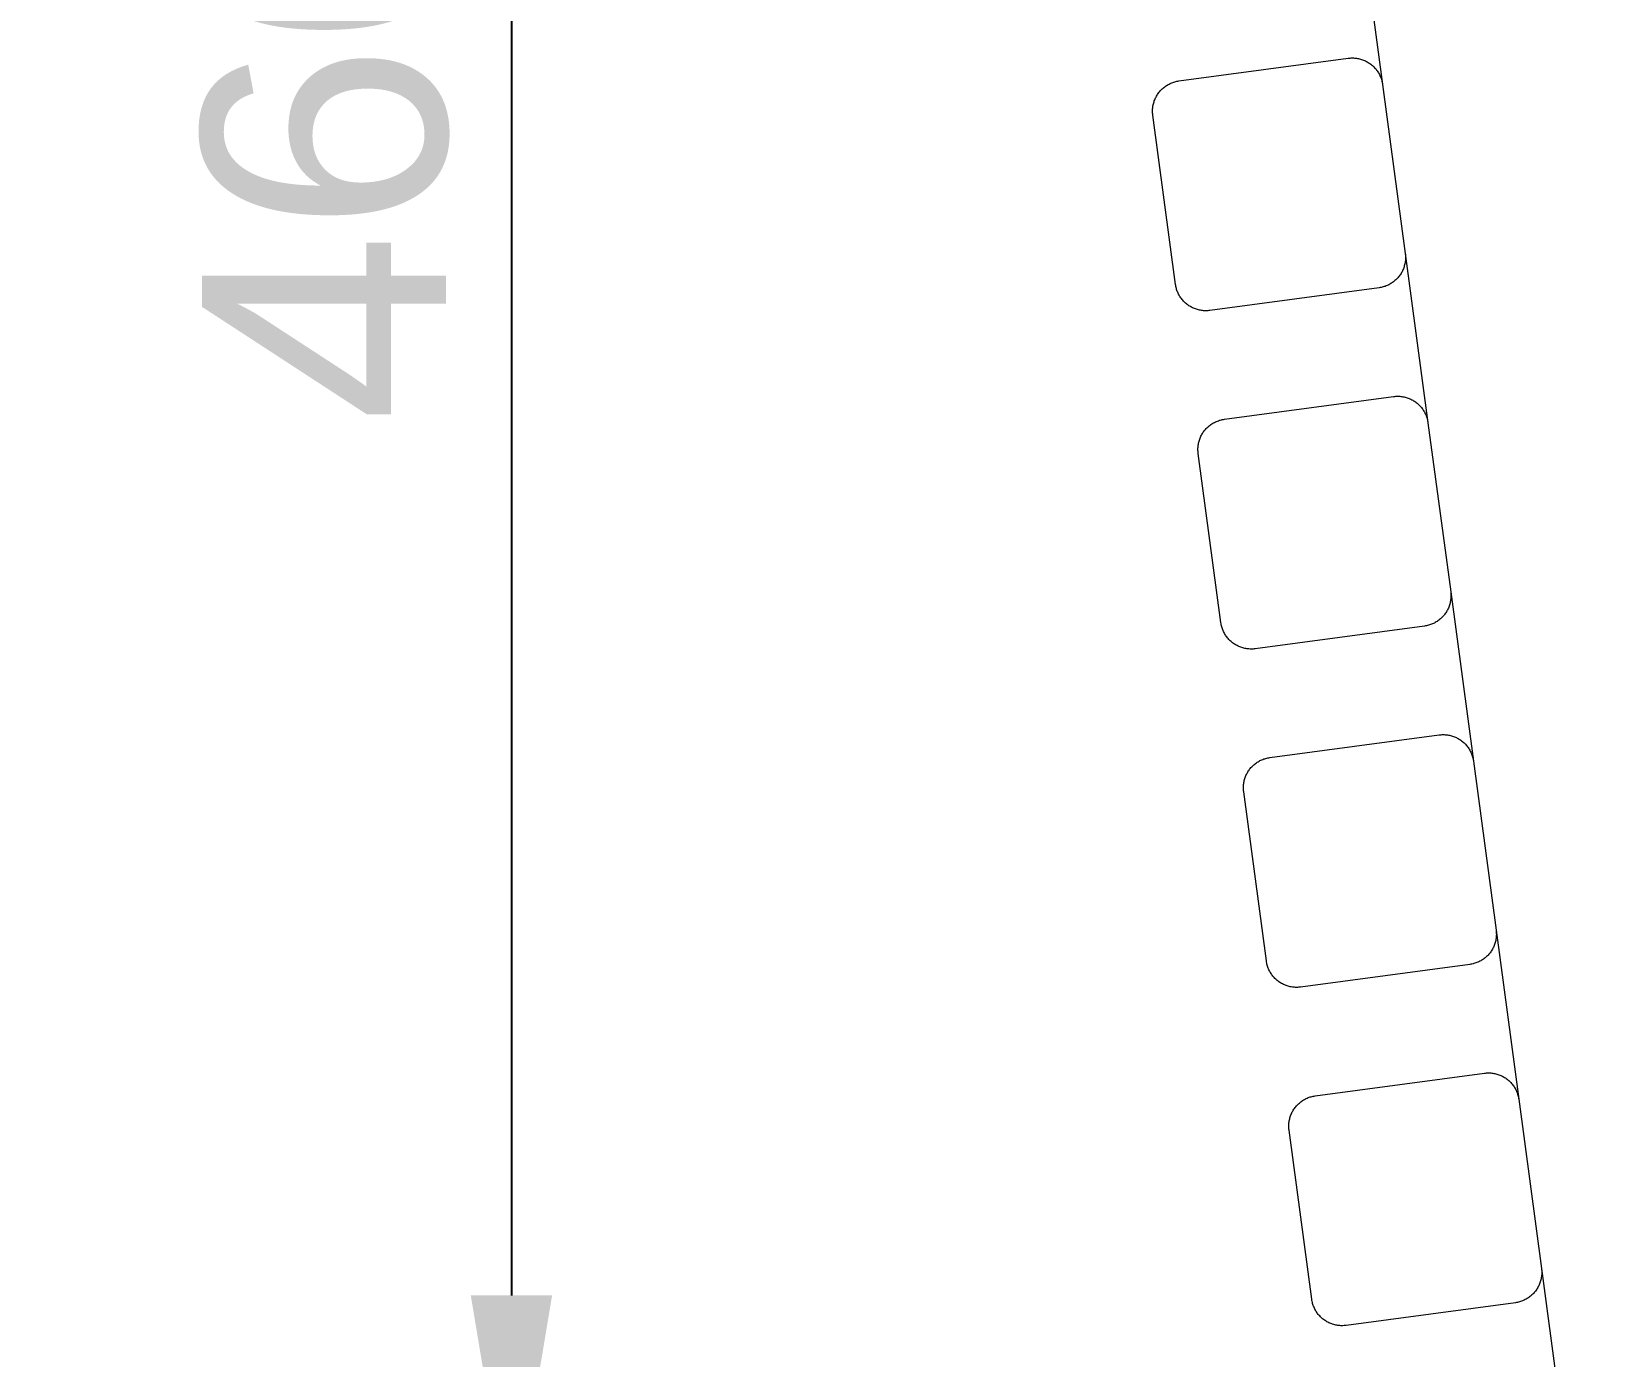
# Model space of a CAD drawing. Header units: millimetres. Extents: x -273 to 4197, y -77 to 2867.
# Drawn here: x 2877.8 to 3138.2, y 2437.7 to 2655 of the extents above; entities that cross this region are included whole.
import ezdxf

# ---------------------------------------------------------------- set-up
doc = ezdxf.new("R2010")
doc.units = ezdxf.units.MM
doc.layers.add('ZANO_R', color=7, linetype='Continuous', lineweight=0)
doc.layers.add('ZANO_W', color=1, linetype='Continuous', lineweight=0)
doc.styles.add('Arial', font='arial.ttf')
doc.styles.get("Standard").update_dxf_attribs({"font": 'ARIALUNI.TTF'})
doc.dimstyles.new('pl i ang', dxfattribs={"dimtxt": 50, "dimasz": 50, "dimexe": 1.25, "dimexo": 0.625, "dimgap": 10, "dimtad": 1, "dimtoh": 1, "dimtxsty": 'Standard', "dimcen": 2.5, "dimclrd": 1, "dimclre": 1, "dimclrt": 1, "dimadec": 0, "dimazin": 0, "dimtfac": 1, "dimtmove": 0, "dimatfit": 3, "dimfxl": 1, "dimarcsym": 1})

# ---------------------------------------------------------------- blocks, each defined once
blk = doc.blocks.new('*D396')
at = {"layer": 'ZANO_W', "color": 1, "lineweight": -2}
for p, q in [((3029.87, 2867.42), (2946.44, 2867.42)), ((2956.44, 2827.42), (2956.44, 2447.67)), ((3029.87, 2407.67), (2946.44, 2407.67))]:
    blk.add_line(p, q, dxfattribs=at)
at = {"layer": 'ZANO_W', "color": 1}
for points in [[(2963.11, 2827.42), (2949.78, 2827.42), (2956.44, 2867.42)], [(2949.78, 2447.67), (2963.11, 2447.67), (2956.44, 2407.67)]]:
    blk.add_solid(points, dxfattribs=at)
at = {"layer": 'ZANO_W', "color": 1, "insert": (2926.02, 2637.55), "char_height": 40, "attachment_point": 5, "rotation": 90, "style": 'Arial'}
blk.add_mtext('460', dxfattribs=at)
blk = doc.blocks.new('*D398')
at = {"layer": 'ZANO_W', "color": 1, "lineweight": -2}
blk.add_line((3526.26, 2484.69), (3532.24, 2529.25), dxfattribs=at)
for start, end in [(0, 82.3581), (102.8076, 123.2571), (319.101, 339.5505)]:
    blk.add_arc((3515.93, 2407.67), 112.67, start, end, dxfattribs=at)
at = {"layer": 'ZANO_W', "color": 1}
for points in [[(3491.26, 2510.88), (3490.65, 2524.2), (3530.91, 2519.34)], [(3628.06, 2367.12), (3614.94, 2369.49), (3628.6, 2407.67)]]:
    blk.add_solid(points, dxfattribs=at)
at = {"layer": 'ZANO_W', "color": 1, "insert": (3623.83, 2502.06), "char_height": 40, "attachment_point": 5, "rotation": 311.179, "style": 'Arial'}
blk.add_mtext('82%%d', dxfattribs=at)

msp = doc.modelspace()

# ---------------------------------------------------------------- linework, layer by layer
at = {"layer": 'ZANO_R'}
for p, q in [((3095.54, 2674.09), (3099.27, 2646.34)), ((3065.89, 2646.9), (3093.64, 2650.63)), ((3093.64, 2650.63), (3093.81, 2650.65)), ((3093.81, 2650.65), (3093.98, 2650.66)), ((3093.98, 2650.66), (3094.15, 2650.67)), ((3094.15, 2650.67), (3094.33, 2650.67)), ((3094.33, 2650.67), (3094.5, 2650.67)), ((3094.5, 2650.67), (3094.67, 2650.66)), ((3094.67, 2650.66), (3094.84, 2650.64)), ((3094.84, 2650.64), (3095.01, 2650.62)), ((3095.01, 2650.62), (3095.17, 2650.6)), ((3095.17, 2650.6), (3095.34, 2650.56)), ((3095.34, 2650.56), (3095.51, 2650.52)), ((3095.51, 2650.52), (3095.67, 2650.48)), ((3095.67, 2650.48), (3095.84, 2650.43)), ((3095.84, 2650.43), (3096, 2650.38)), ((3096, 2650.38), (3096.16, 2650.32)), ((3096.16, 2650.32), (3096.32, 2650.25)), ((3096.32, 2650.25), (3096.47, 2650.18)), ((3096.47, 2650.18), (3096.62, 2650.1)), ((3096.62, 2650.1), (3096.77, 2650.02)), ((3096.77, 2650.02), (3096.92, 2649.93)), ((3096.92, 2649.93), (3097.07, 2649.84)), ((3097.07, 2649.84), (3097.21, 2649.75)), ((3097.21, 2649.75), (3097.34, 2649.65)), ((3097.34, 2649.65), (3097.48, 2649.54)), ((3097.48, 2649.54), (3097.61, 2649.43)), ((3097.61, 2649.43), (3097.73, 2649.31)), ((3097.73, 2649.31), (3097.86, 2649.19)), ((3097.86, 2649.19), (3097.97, 2649.07)), ((3097.97, 2649.07), (3098.09, 2648.94)), ((3098.09, 2648.94), (3098.2, 2648.81)), ((3098.2, 2648.81), (3098.3, 2648.68)), ((3098.3, 2648.68), (3098.4, 2648.54)), ((3063.69, 2646.04), (3063.83, 2646.14)), ((3063.83, 2646.14), (3063.97, 2646.23)), ((3063.97, 2646.23), (3064.12, 2646.31)), ((3064.12, 2646.31), (3064.27, 2646.39)), ((3064.27, 2646.39), (3064.43, 2646.47)), ((3064.43, 2646.47), (3064.58, 2646.54)), ((3064.58, 2646.54), (3064.74, 2646.6)), ((3064.74, 2646.6), (3064.9, 2646.66)), ((3064.9, 2646.66), (3065.06, 2646.72)), ((3065.06, 2646.72), (3065.22, 2646.77)), ((3065.22, 2646.77), (3065.39, 2646.81)), ((3065.39, 2646.81), (3065.56, 2646.85)), ((3065.56, 2646.85), (3065.72, 2646.88)), ((3065.72, 2646.88), (3065.89, 2646.9)), ((3098.4, 2648.54), (3098.5, 2648.4)), ((3098.5, 2648.4), (3098.59, 2648.25)), ((3098.59, 2648.25), (3098.68, 2648.11)), ((3098.68, 2648.11), (3098.76, 2647.96)), ((3098.76, 2647.96), (3098.83, 2647.8)), ((3098.83, 2647.8), (3098.9, 2647.65)), ((3098.9, 2647.65), (3098.97, 2647.49)), ((3098.97, 2647.49), (3099.03, 2647.33)), ((3099.03, 2647.33), (3099.08, 2647.17)), ((3099.08, 2647.17), (3099.13, 2647)), ((3099.13, 2647), (3099.17, 2646.84)), ((3099.17, 2646.84), (3099.21, 2646.67)), ((3099.21, 2646.67), (3099.24, 2646.5)), ((3099.24, 2646.5), (3099.27, 2646.34)), ((3099.27, 2646.34), (3102.99, 2618.58)), ((3061.75, 2643.31), (3061.8, 2643.48)), ((3061.8, 2643.48), (3061.85, 2643.64)), ((3061.85, 2643.64), (3061.91, 2643.8)), ((3061.91, 2643.8), (3061.98, 2643.95)), ((3061.98, 2643.95), (3062.05, 2644.11)), ((3062.05, 2644.11), (3062.13, 2644.26)), ((3062.13, 2644.26), (3062.21, 2644.41)), ((3062.21, 2644.41), (3062.29, 2644.56)), ((3062.29, 2644.56), (3062.39, 2644.7)), ((3062.39, 2644.7), (3062.48, 2644.84)), ((3062.48, 2644.84), (3062.58, 2644.98)), ((3062.58, 2644.98), (3062.69, 2645.12)), ((3062.69, 2645.12), (3062.8, 2645.25)), ((3062.8, 2645.25), (3062.91, 2645.37)), ((3062.91, 2645.37), (3063.03, 2645.49)), ((3063.03, 2645.49), (3063.16, 2645.61)), ((3063.16, 2645.61), (3063.28, 2645.73)), ((3063.28, 2645.73), (3063.42, 2645.84)), ((3063.42, 2645.84), (3063.55, 2645.94)), ((3063.55, 2645.94), (3063.69, 2646.04)), ((3061.56, 2642.13), (3061.57, 2642.3)), ((3061.56, 2641.96), (3061.56, 2642.13)), ((3061.56, 2641.79), (3061.56, 2641.96)), ((3061.57, 2641.62), (3061.56, 2641.79)), ((3061.57, 2642.3), (3061.59, 2642.47)), ((3061.58, 2641.45), (3061.57, 2641.62)), ((3061.6, 2641.28), (3061.58, 2641.45)), ((3061.59, 2642.47), (3061.61, 2642.64)), ((3065.33, 2613.53), (3061.6, 2641.28)), ((3061.61, 2642.64), (3061.63, 2642.81)), ((3061.63, 2642.81), (3061.67, 2642.98)), ((3061.67, 2642.98), (3061.7, 2643.15)), ((3061.7, 2643.15), (3061.75, 2643.31)), ((3102.99, 2618.58), (3103.01, 2618.41)), ((3102.99, 2618.58), (3106.71, 2590.83)), ((3103.01, 2618.41), (3103.02, 2618.24)), ((3103.02, 2617.56), (3103.01, 2617.39)), ((3103.02, 2618.24), (3103.03, 2618.07)), ((3103.03, 2617.73), (3103.02, 2617.56)), ((3103.03, 2618.07), (3103.03, 2617.9)), ((3103.03, 2617.9), (3103.03, 2617.73)), ((3102.01, 2614.89), (3101.9, 2614.75)), ((3102.11, 2615.02), (3102.01, 2614.89)), ((3102.21, 2615.16), (3102.11, 2615.02)), ((3102.3, 2615.31), (3102.21, 2615.16)), ((3102.38, 2615.45), (3102.3, 2615.31)), ((3102.46, 2615.6), (3102.38, 2615.45)), ((3102.54, 2615.76), (3102.46, 2615.6)), ((3102.61, 2615.91), (3102.54, 2615.76)), ((3102.68, 2616.07), (3102.61, 2615.91)), ((3102.74, 2616.23), (3102.68, 2616.07)), ((3102.79, 2616.39), (3102.74, 2616.23)), ((3102.84, 2616.55), (3102.79, 2616.39)), ((3102.89, 2616.72), (3102.84, 2616.55)), ((3102.93, 2616.89), (3102.89, 2616.72)), ((3102.96, 2617.05), (3102.93, 2616.89)), ((3102.98, 2617.22), (3102.96, 2617.05)), ((3103.01, 2617.39), (3102.98, 2617.22)), ((3065.35, 2613.36), (3065.33, 2613.53)), ((3065.38, 2613.19), (3065.35, 2613.36)), ((3065.42, 2613.03), (3065.38, 2613.19)), ((3065.46, 2612.86), (3065.42, 2613.03)), ((3065.51, 2612.7), (3065.46, 2612.86)), ((3065.56, 2612.54), (3065.51, 2612.7)), ((3065.62, 2612.38), (3065.56, 2612.54)), ((3065.69, 2612.22), (3065.62, 2612.38)), ((3065.76, 2612.06), (3065.69, 2612.22)), ((3098.7, 2612.96), (3070.95, 2609.24)), ((3098.87, 2612.99), (3098.7, 2612.96)), ((3099.03, 2613.02), (3098.87, 2612.99)), ((3099.2, 2613.06), (3099.03, 2613.02)), ((3099.37, 2613.1), (3099.2, 2613.06)), ((3099.53, 2613.15), (3099.37, 2613.1)), ((3099.69, 2613.2), (3099.53, 2613.15)), ((3099.85, 2613.26), (3099.69, 2613.2)), ((3100.01, 2613.33), (3099.85, 2613.26)), ((3100.17, 2613.4), (3100.01, 2613.33)), ((3100.32, 2613.47), (3100.17, 2613.4)), ((3100.47, 2613.55), (3100.32, 2613.47)), ((3100.62, 2613.64), (3100.47, 2613.55)), ((3100.76, 2613.73), (3100.62, 2613.64)), ((3100.9, 2613.83), (3100.76, 2613.73)), ((3101.04, 2613.93), (3100.9, 2613.83)), ((3101.18, 2614.03), (3101.04, 2613.93)), ((3101.31, 2614.14), (3101.18, 2614.03)), ((3101.43, 2614.25), (3101.31, 2614.14)), ((3101.56, 2614.37), (3101.43, 2614.25)), ((3101.68, 2614.49), (3101.56, 2614.37)), ((3101.79, 2614.62), (3101.68, 2614.49)), ((3101.9, 2614.75), (3101.79, 2614.62)), ((3065.83, 2611.91), (3065.76, 2612.06)), ((3065.92, 2611.76), (3065.83, 2611.91)), ((3066, 2611.61), (3065.92, 2611.76)), ((3066.09, 2611.47), (3066, 2611.61)), ((3066.19, 2611.33), (3066.09, 2611.47)), ((3066.29, 2611.19), (3066.19, 2611.33)), ((3066.39, 2611.05), (3066.29, 2611.19)), ((3066.5, 2610.92), (3066.39, 2611.05)), ((3066.62, 2610.79), (3066.5, 2610.92)), ((3066.73, 2610.67), (3066.62, 2610.79)), ((3066.86, 2610.55), (3066.73, 2610.67)), ((3066.98, 2610.44), (3066.86, 2610.55)), ((3067.11, 2610.33), (3066.98, 2610.44)), ((3067.25, 2610.22), (3067.11, 2610.33)), ((3067.39, 2610.12), (3067.25, 2610.22)), ((3067.53, 2610.02), (3067.39, 2610.12)), ((3067.67, 2609.93), (3067.53, 2610.02)), ((3067.82, 2609.85), (3067.67, 2609.93)), ((3067.97, 2609.76), (3067.82, 2609.85)), ((3068.12, 2609.69), (3067.97, 2609.76)), ((3068.27, 2609.62), (3068.12, 2609.69)), ((3068.43, 2609.55), (3068.27, 2609.62)), ((3068.59, 2609.49), (3068.43, 2609.55)), ((3068.75, 2609.44), (3068.59, 2609.49)), ((3068.92, 2609.39), (3068.75, 2609.44)), ((3069.08, 2609.34), (3068.92, 2609.39)), ((3069.25, 2609.3), (3069.08, 2609.34)), ((3069.42, 2609.27), (3069.25, 2609.3)), ((3069.58, 2609.24), (3069.42, 2609.27)), ((3069.75, 2609.22), (3069.58, 2609.24)), ((3069.92, 2609.21), (3069.75, 2609.22)), ((3070.09, 2609.2), (3069.92, 2609.21)), ((3070.27, 2609.2), (3070.09, 2609.2)), ((3070.44, 2609.2), (3070.27, 2609.2)), ((3070.61, 2609.21), (3070.44, 2609.2)), ((3070.78, 2609.22), (3070.61, 2609.21)), ((3070.95, 2609.24), (3070.78, 2609.22)), ((3073.34, 2591.4), (3101.09, 2595.12)), ((3101.09, 2595.12), (3101.26, 2595.14)), ((3101.26, 2595.14), (3101.43, 2595.16)), ((3101.43, 2595.16), (3101.6, 2595.17)), ((3101.6, 2595.17), (3101.77, 2595.17)), ((3101.77, 2595.17), (3101.94, 2595.16)), ((3101.94, 2595.16), (3102.11, 2595.16)), ((3102.11, 2595.16), (3102.28, 2595.14)), ((3102.28, 2595.14), (3102.45, 2595.12)), ((3102.45, 2595.12), (3102.62, 2595.09)), ((3102.62, 2595.09), (3102.79, 2595.06)), ((3102.79, 2595.06), (3102.96, 2595.02)), ((3102.96, 2595.02), (3103.12, 2594.98)), ((3103.12, 2594.98), (3103.28, 2594.93)), ((3103.28, 2594.93), (3103.45, 2594.87)), ((3103.45, 2594.87), (3103.61, 2594.81)), ((3103.61, 2594.81), (3103.76, 2594.75)), ((3103.76, 2594.75), (3103.92, 2594.68)), ((3103.92, 2594.68), (3104.07, 2594.6)), ((3104.07, 2594.6), (3104.22, 2594.52)), ((3104.22, 2594.52), (3104.37, 2594.43)), ((3104.37, 2594.43), (3104.51, 2594.34)), ((3104.51, 2594.34), (3104.65, 2594.24)), ((3104.65, 2594.24), (3104.79, 2594.14)), ((3104.79, 2594.14), (3104.92, 2594.04)), ((3104.92, 2594.04), (3105.05, 2593.93)), ((3073, 2591.34), (3073.17, 2591.37)), ((3073.17, 2591.37), (3073.34, 2591.4)), ((3105.05, 2593.93), (3105.18, 2593.81)), ((3105.18, 2593.81), (3105.3, 2593.69)), ((3105.3, 2593.69), (3105.42, 2593.57)), ((3105.42, 2593.57), (3105.54, 2593.44)), ((3105.54, 2593.44), (3105.65, 2593.31)), ((3105.65, 2593.31), (3105.75, 2593.18)), ((3105.75, 2593.18), (3105.85, 2593.04)), ((3105.85, 2593.04), (3105.95, 2592.9)), ((3105.95, 2592.9), (3106.04, 2592.75)), ((3106.04, 2592.75), (3106.12, 2592.6)), ((3106.12, 2592.6), (3106.2, 2592.45)), ((3106.2, 2592.45), (3106.28, 2592.3)), ((3106.28, 2592.3), (3106.35, 2592.15)), ((3106.35, 2592.15), (3106.41, 2591.99)), ((3106.41, 2591.99), (3106.47, 2591.83)), ((3106.47, 2591.83), (3106.53, 2591.67)), ((3106.53, 2591.67), (3106.58, 2591.5)), ((3106.58, 2591.5), (3106.62, 2591.34)), ((3069.57, 2588.76), (3069.65, 2588.91)), ((3069.65, 2588.91), (3069.74, 2589.06)), ((3069.74, 2589.06), (3069.83, 2589.2)), ((3069.83, 2589.2), (3069.93, 2589.34)), ((3069.93, 2589.34), (3070.03, 2589.48)), ((3070.03, 2589.48), (3070.14, 2589.61)), ((3070.14, 2589.61), (3070.25, 2589.74)), ((3070.25, 2589.74), (3070.36, 2589.87)), ((3070.36, 2589.87), (3070.48, 2589.99)), ((3070.48, 2589.99), (3070.6, 2590.11)), ((3070.6, 2590.11), (3070.73, 2590.22)), ((3070.73, 2590.22), (3070.86, 2590.33)), ((3070.86, 2590.33), (3071, 2590.44)), ((3071, 2590.44), (3071.13, 2590.54)), ((3071.13, 2590.54), (3071.28, 2590.63)), ((3071.28, 2590.63), (3071.42, 2590.73)), ((3071.42, 2590.73), (3071.57, 2590.81)), ((3071.57, 2590.81), (3071.72, 2590.89)), ((3071.72, 2590.89), (3071.87, 2590.97)), ((3071.87, 2590.97), (3072.03, 2591.04)), ((3072.03, 2591.04), (3072.19, 2591.1)), ((3072.19, 2591.1), (3072.35, 2591.16)), ((3072.35, 2591.16), (3072.51, 2591.22)), ((3072.51, 2591.22), (3072.67, 2591.26)), ((3072.67, 2591.26), (3072.84, 2591.31)), ((3072.84, 2591.31), (3073, 2591.34)), ((3106.62, 2591.34), (3106.66, 2591.17)), ((3106.66, 2591.17), (3106.69, 2591)), ((3106.69, 2591), (3106.71, 2590.83)), ((3106.71, 2590.83), (3110.44, 2563.08)), ((3069.01, 2586.63), (3069.02, 2586.8)), ((3069.01, 2586.46), (3069.01, 2586.63)), ((3069.01, 2586.29), (3069.01, 2586.46)), ((3069.02, 2586.12), (3069.01, 2586.29)), ((3069.02, 2586.8), (3069.03, 2586.97)), ((3069.03, 2586.97), (3069.05, 2587.14)), ((3069.05, 2587.14), (3069.08, 2587.31)), ((3069.08, 2587.31), (3069.11, 2587.48)), ((3069.11, 2587.48), (3069.15, 2587.64)), ((3069.15, 2587.64), (3069.19, 2587.81)), ((3069.19, 2587.81), (3069.24, 2587.97)), ((3069.24, 2587.97), (3069.3, 2588.13)), ((3069.3, 2588.13), (3069.36, 2588.29)), ((3069.36, 2588.29), (3069.43, 2588.45)), ((3069.43, 2588.45), (3069.5, 2588.61)), ((3069.5, 2588.61), (3069.57, 2588.76)), ((3069.03, 2585.95), (3069.02, 2586.12)), ((3069.05, 2585.78), (3069.03, 2585.95)), ((3072.77, 2558.03), (3069.05, 2585.78)), ((3110.44, 2563.08), (3110.46, 2562.91)), ((3110.44, 2563.08), (3114.16, 2535.33)), ((3110.46, 2562.91), (3110.47, 2562.74)), ((3110.47, 2562.74), (3110.48, 2562.57)), ((3109.99, 2560.25), (3109.91, 2560.1)), ((3110.06, 2560.41), (3109.99, 2560.25)), ((3110.13, 2560.57), (3110.06, 2560.41)), ((3110.19, 2560.73), (3110.13, 2560.57)), ((3110.24, 2560.89), (3110.19, 2560.73)), ((3110.29, 2561.05), (3110.24, 2560.89)), ((3110.33, 2561.22), (3110.29, 2561.05)), ((3110.37, 2561.38), (3110.33, 2561.22)), ((3110.4, 2561.55), (3110.37, 2561.38)), ((3110.43, 2561.72), (3110.4, 2561.55)), ((3110.45, 2561.89), (3110.43, 2561.72)), ((3110.47, 2562.06), (3110.45, 2561.89)), ((3110.48, 2562.23), (3110.47, 2562.06)), ((3110.48, 2562.57), (3110.48, 2562.4)), ((3110.48, 2562.4), (3110.48, 2562.23)), ((3072.8, 2557.86), (3072.77, 2558.03)), ((3072.83, 2557.69), (3072.8, 2557.86)), ((3072.87, 2557.53), (3072.83, 2557.69)), ((3072.91, 2557.36), (3072.87, 2557.53)), ((3106.48, 2557.52), (3106.31, 2557.49)), ((3106.65, 2557.56), (3106.48, 2557.52)), ((3106.81, 2557.6), (3106.65, 2557.56)), ((3106.98, 2557.65), (3106.81, 2557.6)), ((3107.14, 2557.7), (3106.98, 2557.65)), ((3107.3, 2557.76), (3107.14, 2557.7)), ((3107.46, 2557.82), (3107.3, 2557.76)), ((3107.61, 2557.89), (3107.46, 2557.82)), ((3107.77, 2557.97), (3107.61, 2557.89)), ((3107.92, 2558.05), (3107.77, 2557.97)), ((3108.06, 2558.14), (3107.92, 2558.05)), ((3108.21, 2558.23), (3108.06, 2558.14)), ((3108.35, 2558.32), (3108.21, 2558.23)), ((3108.49, 2558.42), (3108.35, 2558.32)), ((3108.62, 2558.53), (3108.49, 2558.42)), ((3108.75, 2558.64), (3108.62, 2558.53)), ((3108.88, 2558.75), (3108.75, 2558.64)), ((3109, 2558.87), (3108.88, 2558.75)), ((3109.12, 2558.99), (3109, 2558.87)), ((3109.24, 2559.12), (3109.12, 2558.99)), ((3109.35, 2559.25), (3109.24, 2559.12)), ((3109.45, 2559.38), (3109.35, 2559.25)), ((3109.56, 2559.52), (3109.45, 2559.38)), ((3109.65, 2559.66), (3109.56, 2559.52)), ((3109.74, 2559.81), (3109.65, 2559.66)), ((3109.83, 2559.95), (3109.74, 2559.81)), ((3109.91, 2560.1), (3109.83, 2559.95)), ((3072.96, 2557.2), (3072.91, 2557.36)), ((3073.01, 2557.03), (3072.96, 2557.2)), ((3073.07, 2556.87), (3073.01, 2557.03)), ((3073.14, 2556.72), (3073.07, 2556.87)), ((3073.21, 2556.56), (3073.14, 2556.72)), ((3073.28, 2556.41), (3073.21, 2556.56)), ((3073.36, 2556.26), (3073.28, 2556.41)), ((3073.45, 2556.11), (3073.36, 2556.26)), ((3073.54, 2555.96), (3073.45, 2556.11)), ((3073.63, 2555.82), (3073.54, 2555.96)), ((3073.73, 2555.68), (3073.63, 2555.82)), ((3073.84, 2555.55), (3073.73, 2555.68)), ((3073.95, 2555.42), (3073.84, 2555.55)), ((3074.06, 2555.29), (3073.95, 2555.42)), ((3074.18, 2555.17), (3074.06, 2555.29)), ((3074.3, 2555.05), (3074.18, 2555.17)), ((3074.43, 2554.94), (3074.3, 2555.05)), ((3074.56, 2554.82), (3074.43, 2554.94)), ((3106.14, 2557.46), (3078.39, 2553.74)), ((3106.31, 2557.49), (3106.14, 2557.46)), ((3074.69, 2554.72), (3074.56, 2554.82)), ((3074.83, 2554.62), (3074.69, 2554.72)), ((3074.97, 2554.52), (3074.83, 2554.62)), ((3075.12, 2554.43), (3074.97, 2554.52)), ((3075.26, 2554.34), (3075.12, 2554.43)), ((3075.41, 2554.26), (3075.26, 2554.34)), ((3075.57, 2554.18), (3075.41, 2554.26)), ((3075.72, 2554.11), (3075.57, 2554.18)), ((3075.88, 2554.05), (3075.72, 2554.11)), ((3076.04, 2553.99), (3075.88, 2554.05)), ((3076.2, 2553.93), (3076.04, 2553.99)), ((3076.36, 2553.88), (3076.2, 2553.93)), ((3076.53, 2553.84), (3076.36, 2553.88)), ((3076.7, 2553.8), (3076.53, 2553.84)), ((3076.86, 2553.77), (3076.7, 2553.8)), ((3077.03, 2553.74), (3076.86, 2553.77)), ((3077.2, 2553.72), (3077.03, 2553.74)), ((3077.37, 2553.71), (3077.2, 2553.72)), ((3077.54, 2553.7), (3077.37, 2553.71)), ((3077.71, 2553.69), (3077.54, 2553.7)), ((3077.88, 2553.7), (3077.71, 2553.69)), ((3078.05, 2553.7), (3077.88, 2553.7)), ((3078.22, 2553.72), (3078.05, 2553.7)), ((3078.39, 2553.74), (3078.22, 2553.72)), ((3080.79, 2535.9), (3108.54, 2539.62)), ((3108.54, 2539.62), (3108.71, 2539.64)), ((3108.71, 2539.64), (3108.88, 2539.65)), ((3108.88, 2539.65), (3109.05, 2539.66)), ((3109.05, 2539.66), (3109.22, 2539.67)), ((3109.22, 2539.67), (3109.39, 2539.66)), ((3109.39, 2539.66), (3109.56, 2539.65)), ((3109.56, 2539.65), (3109.73, 2539.64)), ((3109.73, 2539.64), (3109.9, 2539.62)), ((3109.9, 2539.62), (3110.07, 2539.59)), ((3110.07, 2539.59), (3110.24, 2539.56)), ((3110.24, 2539.56), (3110.4, 2539.52)), ((3110.4, 2539.52), (3110.57, 2539.48)), ((3110.57, 2539.48), (3110.73, 2539.43)), ((3110.73, 2539.43), (3110.89, 2539.37)), ((3110.89, 2539.37), (3111.05, 2539.31)), ((3111.05, 2539.31), (3111.21, 2539.25)), ((3111.21, 2539.25), (3111.37, 2539.17)), ((3111.37, 2539.17), (3111.52, 2539.1)), ((3111.52, 2539.1), (3111.67, 2539.02)), ((3111.67, 2539.02), (3111.82, 2538.93)), ((3111.82, 2538.93), (3111.96, 2538.84)), ((3111.96, 2538.84), (3112.1, 2538.74)), ((3112.1, 2538.74), (3112.24, 2538.64)), ((3112.24, 2538.64), (3112.37, 2538.53)), ((3112.37, 2538.53), (3112.5, 2538.42)), ((3112.5, 2538.42), (3112.63, 2538.31)), ((3112.63, 2538.31), (3112.75, 2538.19)), ((3112.75, 2538.19), (3112.87, 2538.07)), ((3112.87, 2538.07), (3112.98, 2537.94)), ((3112.98, 2537.94), (3113.09, 2537.81)), ((3113.09, 2537.81), (3113.2, 2537.67)), ((3113.2, 2537.67), (3113.3, 2537.54)), ((3113.3, 2537.54), (3113.39, 2537.39)), ((3113.39, 2537.39), (3113.48, 2537.25)), ((3113.48, 2537.25), (3113.57, 2537.1)), ((3113.57, 2537.1), (3113.65, 2536.95)), ((3113.65, 2536.95), (3113.73, 2536.8)), ((3113.73, 2536.8), (3113.8, 2536.64)), ((3077.48, 2533.98), (3077.58, 2534.11)), ((3077.58, 2534.11), (3077.69, 2534.24)), ((3077.69, 2534.24), (3077.81, 2534.37)), ((3077.81, 2534.37), (3077.93, 2534.49)), ((3077.93, 2534.49), (3078.05, 2534.61)), ((3078.05, 2534.61), (3078.18, 2534.72)), ((3078.18, 2534.72), (3078.31, 2534.83)), ((3078.31, 2534.83), (3078.44, 2534.94)), ((3078.44, 2534.94), (3078.58, 2535.04)), ((3078.58, 2535.04), (3078.72, 2535.13)), ((3078.72, 2535.13), (3078.87, 2535.22)), ((3078.87, 2535.22), (3079.02, 2535.31)), ((3079.02, 2535.31), (3079.17, 2535.39)), ((3079.17, 2535.39), (3079.32, 2535.46)), ((3079.32, 2535.46), (3079.47, 2535.53)), ((3079.47, 2535.53), (3079.63, 2535.6)), ((3079.63, 2535.6), (3079.79, 2535.66)), ((3079.79, 2535.66), (3079.95, 2535.71)), ((3079.95, 2535.71), (3080.12, 2535.76)), ((3080.12, 2535.76), (3080.28, 2535.8)), ((3080.28, 2535.8), (3080.45, 2535.84)), ((3080.45, 2535.84), (3080.62, 2535.87)), ((3080.62, 2535.87), (3080.79, 2535.9)), ((3113.8, 2536.64), (3113.86, 2536.48)), ((3113.86, 2536.48), (3113.92, 2536.32)), ((3113.92, 2536.32), (3113.97, 2536.16)), ((3113.97, 2536.16), (3114.02, 2536)), ((3114.02, 2536), (3114.07, 2535.83)), ((3114.07, 2535.83), (3114.1, 2535.67)), ((3114.1, 2535.67), (3114.13, 2535.5)), ((3114.13, 2535.5), (3114.16, 2535.33)), ((3114.16, 2535.33), (3117.88, 2507.58)), ((3076.48, 2531.47), (3076.5, 2531.64)), ((3076.5, 2531.64), (3076.53, 2531.81)), ((3076.53, 2531.81), (3076.56, 2531.97)), ((3076.56, 2531.97), (3076.6, 2532.14)), ((3076.6, 2532.14), (3076.64, 2532.31)), ((3076.64, 2532.31), (3076.69, 2532.47)), ((3076.69, 2532.47), (3076.75, 2532.63)), ((3076.75, 2532.63), (3076.81, 2532.79)), ((3076.81, 2532.79), (3076.87, 2532.95)), ((3076.87, 2532.95), (3076.94, 2533.1)), ((3076.94, 2533.1), (3077.02, 2533.26)), ((3077.02, 2533.26), (3077.1, 2533.41)), ((3077.1, 2533.41), (3077.19, 2533.55)), ((3077.19, 2533.55), (3077.28, 2533.7)), ((3077.28, 2533.7), (3077.38, 2533.84)), ((3077.38, 2533.84), (3077.48, 2533.98)), ((3076.45, 2530.96), (3076.46, 2531.13)), ((3076.45, 2530.79), (3076.45, 2530.96)), ((3076.46, 2530.62), (3076.45, 2530.79)), ((3076.46, 2531.3), (3076.48, 2531.47)), ((3076.46, 2531.13), (3076.46, 2531.3)), ((3076.48, 2530.45), (3076.46, 2530.62)), ((3076.5, 2530.28), (3076.48, 2530.45)), ((3080.22, 2502.53), (3076.5, 2530.28)), ((3117.74, 2505.55), (3117.69, 2505.39)), ((3117.78, 2505.71), (3117.74, 2505.55)), ((3117.82, 2505.88), (3117.78, 2505.71)), ((3117.85, 2506.05), (3117.82, 2505.88)), ((3117.88, 2506.22), (3117.85, 2506.05)), ((3117.88, 2507.58), (3117.9, 2507.41)), ((3117.88, 2507.58), (3121.61, 2479.83)), ((3117.9, 2506.39), (3117.88, 2506.22)), ((3117.9, 2507.41), (3117.92, 2507.24)), ((3117.91, 2506.56), (3117.9, 2506.39)), ((3117.92, 2506.73), (3117.91, 2506.56)), ((3117.92, 2507.24), (3117.92, 2507.07)), ((3117.92, 2507.07), (3117.93, 2506.9)), ((3117.93, 2506.9), (3117.92, 2506.73)), ((3115.94, 2502.92), (3115.8, 2502.82)), ((3116.07, 2503.03), (3115.94, 2502.92)), ((3116.2, 2503.14), (3116.07, 2503.03)), ((3116.33, 2503.25), (3116.2, 2503.14)), ((3116.45, 2503.37), (3116.33, 2503.25)), ((3116.57, 2503.49), (3116.45, 2503.37)), ((3116.68, 2503.62), (3116.57, 2503.49)), ((3116.8, 2503.75), (3116.68, 2503.62)), ((3116.9, 2503.88), (3116.8, 2503.75)), ((3117, 2504.02), (3116.9, 2503.88)), ((3117.1, 2504.16), (3117, 2504.02)), ((3117.19, 2504.3), (3117.1, 2504.16)), ((3117.28, 2504.45), (3117.19, 2504.3)), ((3117.36, 2504.6), (3117.28, 2504.45)), ((3117.44, 2504.75), (3117.36, 2504.6)), ((3117.51, 2504.91), (3117.44, 2504.75)), ((3117.57, 2505.06), (3117.51, 2504.91)), ((3117.63, 2505.22), (3117.57, 2505.06)), ((3117.69, 2505.39), (3117.63, 2505.22)), ((3080.25, 2502.36), (3080.22, 2502.53)), ((3080.28, 2502.19), (3080.25, 2502.36)), ((3080.31, 2502.02), (3080.28, 2502.19)), ((3080.36, 2501.86), (3080.31, 2502.02)), ((3080.41, 2501.69), (3080.36, 2501.86)), ((3080.46, 2501.53), (3080.41, 2501.69)), ((3080.52, 2501.37), (3080.46, 2501.53)), ((3080.58, 2501.21), (3080.52, 2501.37)), ((3080.65, 2501.06), (3080.58, 2501.21)), ((3080.73, 2500.9), (3080.65, 2501.06)), ((3080.81, 2500.75), (3080.73, 2500.9)), ((3080.9, 2500.61), (3080.81, 2500.75)), ((3080.99, 2500.46), (3080.9, 2500.61)), ((3081.08, 2500.32), (3080.99, 2500.46)), ((3081.18, 2500.18), (3081.08, 2500.32)), ((3113.59, 2501.96), (3085.84, 2498.24)), ((3113.76, 2501.98), (3113.59, 2501.96)), ((3113.93, 2502.02), (3113.76, 2501.98)), ((3114.1, 2502.05), (3113.93, 2502.02)), ((3114.26, 2502.1), (3114.1, 2502.05)), ((3114.42, 2502.14), (3114.26, 2502.1)), ((3114.59, 2502.2), (3114.42, 2502.14)), ((3114.75, 2502.26), (3114.59, 2502.2)), ((3114.9, 2502.32), (3114.75, 2502.26)), ((3115.06, 2502.39), (3114.9, 2502.32)), ((3115.21, 2502.47), (3115.06, 2502.39)), ((3115.36, 2502.55), (3115.21, 2502.47)), ((3115.51, 2502.63), (3115.36, 2502.55)), ((3115.66, 2502.72), (3115.51, 2502.63)), ((3115.8, 2502.82), (3115.66, 2502.72)), ((3081.29, 2500.05), (3081.18, 2500.18)), ((3081.4, 2499.92), (3081.29, 2500.05)), ((3081.51, 2499.79), (3081.4, 2499.92)), ((3081.63, 2499.67), (3081.51, 2499.79)), ((3081.75, 2499.55), (3081.63, 2499.67)), ((3081.88, 2499.43), (3081.75, 2499.55)), ((3082.01, 2499.32), (3081.88, 2499.43)), ((3082.14, 2499.22), (3082.01, 2499.32)), ((3082.28, 2499.12), (3082.14, 2499.22)), ((3082.42, 2499.02), (3082.28, 2499.12)), ((3082.56, 2498.93), (3082.42, 2499.02)), ((3082.71, 2498.84), (3082.56, 2498.93)), ((3082.86, 2498.76), (3082.71, 2498.84)), ((3083.01, 2498.68), (3082.86, 2498.76)), ((3083.17, 2498.61), (3083.01, 2498.68)), ((3083.33, 2498.55), (3083.17, 2498.61)), ((3083.49, 2498.48), (3083.33, 2498.55)), ((3083.65, 2498.43), (3083.49, 2498.48)), ((3083.81, 2498.38), (3083.65, 2498.43)), ((3083.98, 2498.34), (3083.81, 2498.38)), ((3084.14, 2498.3), (3083.98, 2498.34)), ((3084.31, 2498.27), (3084.14, 2498.3)), ((3084.48, 2498.24), (3084.31, 2498.27)), ((3084.65, 2498.22), (3084.48, 2498.24)), ((3084.82, 2498.2), (3084.65, 2498.22)), ((3084.99, 2498.19), (3084.82, 2498.2)), ((3085.16, 2498.19), (3084.99, 2498.19)), ((3085.33, 2498.19), (3085.16, 2498.19)), ((3085.5, 2498.2), (3085.33, 2498.19)), ((3085.67, 2498.22), (3085.5, 2498.2)), ((3085.84, 2498.24), (3085.67, 2498.22)), ((3088.23, 2480.39), (3115.99, 2484.12)), ((3115.99, 2484.12), (3116.16, 2484.14)), ((3116.16, 2484.14), (3116.33, 2484.15)), ((3116.33, 2484.15), (3116.5, 2484.16)), ((3116.5, 2484.16), (3116.67, 2484.16)), ((3116.67, 2484.16), (3116.84, 2484.16)), ((3116.84, 2484.16), (3117.01, 2484.15)), ((3117.01, 2484.15), (3117.18, 2484.13)), ((3117.18, 2484.13), (3117.35, 2484.11)), ((3117.35, 2484.11), (3117.52, 2484.09)), ((3117.52, 2484.09), (3117.68, 2484.05)), ((3117.68, 2484.05), (3117.85, 2484.02)), ((3117.85, 2484.02), (3118.01, 2483.97)), ((3118.01, 2483.97), (3118.18, 2483.92)), ((3118.18, 2483.92), (3118.34, 2483.87)), ((3118.34, 2483.87), (3118.5, 2483.81)), ((3118.5, 2483.81), (3118.66, 2483.74)), ((3118.66, 2483.74), (3118.81, 2483.67)), ((3118.81, 2483.67), (3118.97, 2483.59)), ((3118.97, 2483.59), (3119.11, 2483.51)), ((3119.11, 2483.51), (3119.26, 2483.43)), ((3119.26, 2483.43), (3119.41, 2483.33)), ((3119.41, 2483.33), (3119.55, 2483.24)), ((3119.55, 2483.24), (3119.68, 2483.14)), ((3119.68, 2483.14), (3119.82, 2483.03)), ((3119.82, 2483.03), (3119.95, 2482.92)), ((3119.95, 2482.92), (3120.07, 2482.81)), ((3120.07, 2482.81), (3120.2, 2482.69)), ((3120.2, 2482.69), (3120.32, 2482.56)), ((3120.32, 2482.56), (3120.43, 2482.44)), ((3120.43, 2482.44), (3120.54, 2482.31)), ((3120.54, 2482.31), (3120.64, 2482.17)), ((3120.64, 2482.17), (3120.74, 2482.03)), ((3120.74, 2482.03), (3120.84, 2481.89)), ((3085.76, 2479.33), (3085.89, 2479.43)), ((3085.89, 2479.43), (3086.03, 2479.53)), ((3086.03, 2479.53), (3086.17, 2479.63)), ((3086.17, 2479.63), (3086.31, 2479.72)), ((3086.31, 2479.72), (3086.46, 2479.81)), ((3086.46, 2479.81), (3086.61, 2479.89)), ((3086.61, 2479.89), (3086.77, 2479.96)), ((3086.77, 2479.96), (3086.92, 2480.03)), ((3086.92, 2480.03), (3087.08, 2480.1)), ((3087.08, 2480.1), (3087.24, 2480.16)), ((3087.24, 2480.16), (3087.4, 2480.21)), ((3087.4, 2480.21), (3087.57, 2480.26)), ((3087.57, 2480.26), (3087.73, 2480.3)), ((3087.73, 2480.3), (3087.9, 2480.34)), ((3087.9, 2480.34), (3088.07, 2480.37)), ((3088.07, 2480.37), (3088.23, 2480.39)), ((3120.84, 2481.89), (3120.93, 2481.75)), ((3120.93, 2481.75), (3121.02, 2481.6)), ((3121.02, 2481.6), (3121.1, 2481.45)), ((3121.1, 2481.45), (3121.17, 2481.3)), ((3121.17, 2481.3), (3121.24, 2481.14)), ((3121.24, 2481.14), (3121.31, 2480.98)), ((3121.31, 2480.98), (3121.37, 2480.82)), ((3121.37, 2480.82), (3121.42, 2480.66)), ((3121.42, 2480.66), (3121.47, 2480.5)), ((3121.47, 2480.5), (3121.51, 2480.33)), ((3121.51, 2480.33), (3121.55, 2480.16)), ((3121.55, 2480.16), (3121.58, 2480)), ((3121.58, 2480), (3121.61, 2479.83)), ((3121.61, 2479.83), (3125.33, 2452.08)), ((3084.05, 2476.64), (3084.09, 2476.8)), ((3084.09, 2476.8), (3084.14, 2476.97)), ((3084.14, 2476.97), (3084.19, 2477.13)), ((3084.19, 2477.13), (3084.25, 2477.29)), ((3084.25, 2477.29), (3084.32, 2477.45)), ((3084.32, 2477.45), (3084.39, 2477.6)), ((3084.39, 2477.6), (3084.47, 2477.75)), ((3084.47, 2477.75), (3084.55, 2477.9)), ((3084.55, 2477.9), (3084.64, 2478.05)), ((3084.64, 2478.05), (3084.73, 2478.19)), ((3084.73, 2478.19), (3084.82, 2478.34)), ((3084.82, 2478.34), (3084.92, 2478.47)), ((3084.92, 2478.47), (3085.03, 2478.61)), ((3085.03, 2478.61), (3085.14, 2478.74)), ((3085.14, 2478.74), (3085.26, 2478.86)), ((3085.26, 2478.86), (3085.37, 2478.99)), ((3085.37, 2478.99), (3085.5, 2479.1)), ((3085.5, 2479.1), (3085.63, 2479.22)), ((3085.63, 2479.22), (3085.76, 2479.33)), ((3083.9, 2475.63), (3083.91, 2475.8)), ((3083.9, 2475.46), (3083.9, 2475.63)), ((3083.9, 2475.28), (3083.9, 2475.46)), ((3083.91, 2475.11), (3083.9, 2475.28)), ((3083.91, 2475.8), (3083.93, 2475.97)), ((3083.92, 2474.94), (3083.91, 2475.11)), ((3083.94, 2474.77), (3083.92, 2474.94)), ((3083.93, 2475.97), (3083.95, 2476.14)), ((3087.67, 2447.02), (3083.94, 2474.77)), ((3083.95, 2476.14), (3083.97, 2476.3)), ((3083.97, 2476.3), (3084.01, 2476.47)), ((3084.01, 2476.47), (3084.05, 2476.64)), ((3125.33, 2452.08), (3125.35, 2451.91)), ((3125.33, 2452.08), (3129.95, 2417.67)), ((3125.35, 2450.88), (3125.33, 2450.71)), ((3125.35, 2451.91), (3125.36, 2451.74)), ((3125.36, 2451.05), (3125.35, 2450.88)), ((3125.36, 2451.74), (3125.37, 2451.57)), ((3125.37, 2451.22), (3125.36, 2451.05)), ((3125.37, 2451.57), (3125.37, 2451.4)), ((3125.37, 2451.4), (3125.37, 2451.22)), ((3124.24, 2448.24), (3124.13, 2448.11)), ((3124.35, 2448.38), (3124.24, 2448.24)), ((3124.45, 2448.51), (3124.35, 2448.38)), ((3124.55, 2448.66), (3124.45, 2448.51)), ((3124.64, 2448.8), (3124.55, 2448.66)), ((3124.72, 2448.95), (3124.64, 2448.8)), ((3124.81, 2449.1), (3124.72, 2448.95)), ((3124.88, 2449.25), (3124.81, 2449.1)), ((3124.95, 2449.4), (3124.88, 2449.25)), ((3125.02, 2449.56), (3124.95, 2449.4)), ((3125.08, 2449.72), (3125.02, 2449.56)), ((3125.13, 2449.88), (3125.08, 2449.72)), ((3125.18, 2450.05), (3125.13, 2449.88)), ((3125.23, 2450.21), (3125.18, 2450.05)), ((3125.27, 2450.38), (3125.23, 2450.21)), ((3125.3, 2450.55), (3125.27, 2450.38)), ((3125.33, 2450.71), (3125.3, 2450.55)), ((3087.69, 2446.85), (3087.67, 2447.02)), ((3087.72, 2446.69), (3087.69, 2446.85)), ((3087.76, 2446.52), (3087.72, 2446.69)), ((3087.8, 2446.35), (3087.76, 2446.52)), ((3087.85, 2446.19), (3087.8, 2446.35)), ((3087.91, 2446.03), (3087.85, 2446.19)), ((3087.97, 2445.87), (3087.91, 2446.03)), ((3088.03, 2445.71), (3087.97, 2445.87)), ((3088.1, 2445.56), (3088.03, 2445.71)), ((3088.18, 2445.4), (3088.1, 2445.56)), ((3121.04, 2446.46), (3093.29, 2442.73)), ((3121.21, 2446.48), (3121.04, 2446.46)), ((3121.38, 2446.51), (3121.21, 2446.48)), ((3121.54, 2446.55), (3121.38, 2446.51)), ((3121.71, 2446.59), (3121.54, 2446.55)), ((3121.87, 2446.64), (3121.71, 2446.59)), ((3122.03, 2446.69), (3121.87, 2446.64)), ((3122.19, 2446.75), (3122.03, 2446.69)), ((3122.35, 2446.82), (3122.19, 2446.75)), ((3122.51, 2446.89), (3122.35, 2446.82)), ((3122.66, 2446.96), (3122.51, 2446.89)), ((3122.81, 2447.05), (3122.66, 2446.96)), ((3122.96, 2447.13), (3122.81, 2447.05)), ((3123.1, 2447.22), (3122.96, 2447.13)), ((3123.24, 2447.32), (3123.1, 2447.22)), ((3123.38, 2447.42), (3123.24, 2447.32)), ((3123.52, 2447.52), (3123.38, 2447.42)), ((3123.65, 2447.63), (3123.52, 2447.52)), ((3123.77, 2447.75), (3123.65, 2447.63)), ((3123.9, 2447.86), (3123.77, 2447.75)), ((3124.02, 2447.99), (3123.9, 2447.86)), ((3124.13, 2448.11), (3124.02, 2447.99)), ((3088.26, 2445.25), (3088.18, 2445.4)), ((3088.34, 2445.1), (3088.26, 2445.25)), ((3088.43, 2444.96), (3088.34, 2445.1)), ((3088.53, 2444.82), (3088.43, 2444.96)), ((3088.63, 2444.68), (3088.53, 2444.82)), ((3088.73, 2444.55), (3088.63, 2444.68)), ((3088.84, 2444.41), (3088.73, 2444.55)), ((3088.96, 2444.29), (3088.84, 2444.41)), ((3089.08, 2444.16), (3088.96, 2444.29)), ((3089.2, 2444.04), (3089.08, 2444.16)), ((3089.32, 2443.93), (3089.2, 2444.04)), ((3089.45, 2443.82), (3089.32, 2443.93)), ((3089.59, 2443.71), (3089.45, 2443.82)), ((3089.73, 2443.61), (3089.59, 2443.71)), ((3089.87, 2443.52), (3089.73, 2443.61)), ((3090.01, 2443.42), (3089.87, 2443.52)), ((3090.16, 2443.34), (3090.01, 2443.42)), ((3090.31, 2443.26), (3090.16, 2443.34)), ((3090.46, 2443.18), (3090.31, 2443.26)), ((3090.62, 2443.11), (3090.46, 2443.18)), ((3090.77, 2443.04), (3090.62, 2443.11)), ((3090.93, 2442.98), (3090.77, 2443.04)), ((3091.09, 2442.93), (3090.93, 2442.98)), ((3091.26, 2442.88), (3091.09, 2442.93)), ((3091.42, 2442.83), (3091.26, 2442.88)), ((3091.59, 2442.8), (3091.42, 2442.83)), ((3091.76, 2442.76), (3091.59, 2442.8)), ((3091.93, 2442.74), (3091.76, 2442.76)), ((3092.1, 2442.72), (3091.93, 2442.74)), ((3092.27, 2442.7), (3092.1, 2442.72)), ((3092.44, 2442.69), (3092.27, 2442.7)), ((3092.61, 2442.69), (3092.44, 2442.69)), ((3092.78, 2442.69), (3092.61, 2442.69)), ((3092.95, 2442.7), (3092.78, 2442.69)), ((3093.12, 2442.71), (3092.95, 2442.7)), ((3093.29, 2442.73), (3093.12, 2442.71))]:
    msp.add_line(p, q, dxfattribs=at)

# ---------------------------------------------------------------- dimensions: what is measured, and where the dimension line sits
at = {"layer": 'ZANO_W'}
dim = msp.add_linear_dim(base=(2956.44, 2407.67), p1=(3039.87, 2867.42), p2=(3039.87, 2407.67), angle=90, dimstyle='pl i ang', override={"dimtxt": 40, "dimasz": 40, "dimexe": 10, "dimexo": 10, "dimtoh": 0, "dimdec": 0, "dimtxsty": 'Arial', "dimtdec": 0, "dimtmove": 1}, dxfattribs=at)
dim.commit()
dim.dimension.update_dxf_attribs({"geometry": '*D396', "text_midpoint": (2926.02, 2637.55)})
dim = msp.add_angular_dim_2l(base=(3615.91, 2459.61), line1=((-273.4, 2407.67), (4090.96, 2407.67)), line2=((3524.94, 2474.77), (3521.21, 2447.02)), dimstyle='pl i ang', override={"dimtxt": 40, "dimasz": 40, "dimexe": 10, "dimexo": 10, "dimtoh": 0, "dimdec": 0, "dimtxsty": 'Arial', "dimtdec": 0, "dimtmove": 1}, dxfattribs=at)
dim.commit()
dim.dimension.update_dxf_attribs({"geometry": '*D398', "text_midpoint": (3623.83, 2502.06)})

doc.saveas('drawing.dxf')
